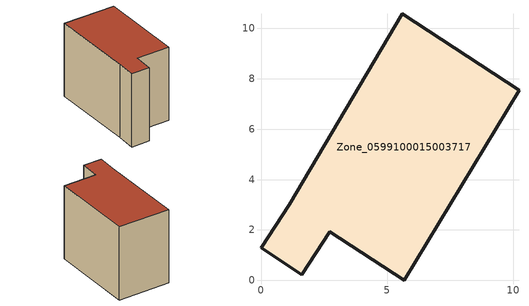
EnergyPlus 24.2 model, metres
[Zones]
Zone_0599100015003717
 floor ground (C_G): 5.67,0 2.73,1.92 1.62,0.22 0,1.29 1.12,3 5.61,10.58 10.23,7.55 z0.74
 wall outside (C_F): 1.62,0.22 2.73,1.92 5.67,0 10.23,7.55 5.61,10.58 1.12,3 0,1.29 1.62,0.22 z0.74:8.78
 roof outside (C_R): 2.73,1.92 5.67,0 10.23,7.55 5.61,10.58 1.12,3 0,1.29 1.62,0.22 z8.78
[BUILDING]
Pand.0599100015003717: North Axis=0; Terrain=City; Loads Convergence Tolerance Value=0.04; Temperature Convergence Tolerance Value=0.4; Solar Distribution=FullExterior; Maximum Number of Warmup Days=25; Minimum Number of Warmup Days=1
[Site:Location]
Rotterdam.The.Hague.AP_ZH_NLD Design_Conditions: Latitude=51.96; Longitude=4.45; Time Zone=1; Elevation=-4.5
[SITE:GROUNDTEMPERATURE:BUILDINGSURFACE]
18, 18, 18, 18, 18, 18, 18, 18, 18, 18, 18, 18
[MATERIAL] Thermal Absorptance=0.9; Solar Absorptance=0.7; Visible Absorptance=0.7
Name | Roughness | Thickness | Conductivity | Density | Specific Heat
G.TI.1965-1974 | MediumSmooth | 0.15 | 0.882353 | 540 | 1210
F.TI.1965-1974 | Rough | 0.3 | 0.697674 | 1920 | 840
R.TI.1965-1974 | MediumRough | 0.2 | 0.232558 | 1500 | 1000
[CONSTRUCTION]
C_G: G.TI.1965-1974
C_F: F.TI.1965-1974
C_R: R.TI.1965-1974
[ZONE]
Zone_0599100015003717: Type=1; Multiplier=1; Ceiling Height=Autocalculate; Volume=Autocalculate; Floor Area=autocalculate; Part of Total Floor Area=Yes
[ZONEINFILTRATION:DESIGNFLOWRATE]
Infil_Zone_0599100015003717: Zone or ZoneList or Space or SpaceList=Zone_0599100015003717; Schedule=AlwaysOn; Design Flow Rate Calculation Method=Flow/Area; Flow Rate per Floor Area=0.003; Constant Term Coefficient=1; Temperature Term Coefficient=0; Velocity Term Coefficient=0; Velocity Squared Term Coefficient=0
[HVACTEMPLATE:ZONE:IDEALLOADSAIRSYSTEM]
Zone_0599100015003717: Maximum Heating Supply Air Temperature=50; Minimum Cooling Supply Air Temperature=13; Maximum Heating Supply Air Humidity Ratio=0.0156; Minimum Cooling Supply Air Humidity Ratio=0.0077; Heating Limit=NoLimit; Cooling Limit=NoLimit; Dehumidification Control Type=ConstantSensibleHeatRatio; Cooling Sensible Heat Ratio=0.7; Dehumidification Setpoint=60; Humidification Control Type=None; Humidification Setpoint=30; Outdoor Air Method=None; Outdoor Air Flow Rate per Person=0.00944; Outdoor Air Flow Rate per Zone Floor Area=0; Outdoor Air Flow Rate per Zone=0; Demand Controlled Ventilation Type=None; Outdoor Air Economizer Type=NoEconomizer; Heat Recovery Type=None; Sensible Heat Recovery Effectiveness=0.7; Latent Heat Recovery Effectiveness=0.65
[ZONECONTROL:THERMOSTAT]
ThermostatControl_Zone_0599100015003717: Zone or ZoneList=Zone_0599100015003717; Control Type Schedule=DualSetpointControlType; Control 1=Thermostat_Zone_0599100015003717; Temperature Difference Between Cutout And Setpoint=0
[THERMOSTATSETPOINT:DUALSETPOINT]
Thermostat_Zone_0599100015003717: Heating Setpoint Temperature Schedule=HeatingSetpoint_Zone_0599100015003717; Cooling Setpoint Temperature Schedule=CoolingSetpoint_Zone_0599100015003717
[SCHEDULE:COMPACT]
HeatingSetpoint_Zone_0599100015003717: Through: 12/31, For: AllDays, Until: 24:00, 21
CoolingSetpoint_Zone_0599100015003717: Through: 12/31, For: AllDays, Until: 24:00, 24
DualSetpointControlType: Through: 12/31, For: AllDays, Until: 24:00, 4
AlwaysOn: Through: 12/31, For: AllDays, Until: 24:00, 1
